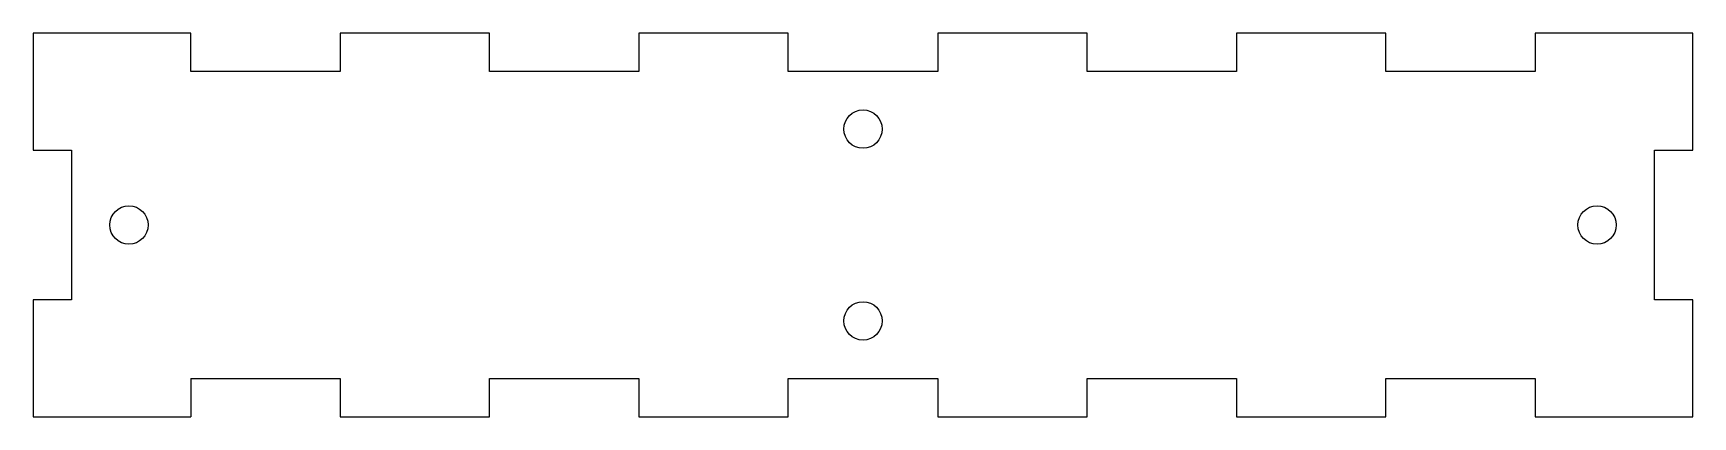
# Model space of a CAD drawing. Extents: x -92 to 38, y -75 to -45.
import ezdxf

# ---------------------------------------------------------------- set-up
doc = ezdxf.new("R2010")
doc.units = 0
doc.layers.add('VISIBLE', color=7, linetype='CONTINUOUS')

msp = doc.modelspace()

# ---------------------------------------------------------------- linework, layer by layer
at = {"layer": 'VISIBLE'}
for p, q in [((-79.2, -45.05), (-91.55, -45.05)), ((-91.55, -45.05), (-91.55, -54.2)), ((-79.2, -48.05), (-79.2, -45.05)), ((-55.8, -45.05), (-67.5, -45.05)), ((-67.5, -45.05), (-67.5, -48.05)), ((-55.8, -48.05), (-55.8, -45.05)), ((-32.4, -45.05), (-44.1, -45.05)), ((-44.1, -45.05), (-44.1, -48.05)), ((-32.4, -48.05), (-32.4, -45.05)), ((-9, -45.05), (-20.7, -45.05)), ((-20.7, -45.05), (-20.7, -48.05)), ((-9, -48.05), (-9, -45.05)), ((14.4, -45.05), (2.7, -45.05)), ((2.7, -45.05), (2.7, -48.05)), ((14.4, -48.05), (14.4, -45.05)), ((38.45, -45.05), (26.1, -45.05)), ((26.1, -45.05), (26.1, -48.05)), ((38.45, -54.2), (38.45, -45.05)), ((-67.5, -48.05), (-79.2, -48.05)), ((-44.1, -48.05), (-55.8, -48.05)), ((-20.7, -48.05), (-32.4, -48.05)), ((2.7, -48.05), (-9, -48.05)), ((26.1, -48.05), (14.4, -48.05)), ((-91.55, -54.2), (-88.55, -54.2)), ((-88.55, -54.2), (-88.55, -65.9)), ((35.45, -65.9), (35.45, -54.2)), ((35.45, -54.2), (38.45, -54.2)), ((-88.55, -65.9), (-91.55, -65.9)), ((-91.55, -65.9), (-91.55, -75.05)), ((38.45, -65.9), (35.45, -65.9)), ((38.45, -75.05), (38.45, -65.9)), ((-79.2, -72.05), (-67.5, -72.05)), ((-79.2, -72.05), (-79.2, -75.05)), ((-67.5, -72.05), (-67.5, -75.05)), ((-55.8, -75.05), (-55.8, -72.05)), ((-55.8, -72.05), (-44.1, -72.05)), ((-44.1, -72.05), (-44.1, -75.05)), ((-32.4, -75.05), (-32.4, -72.05)), ((-32.4, -72.05), (-20.7, -72.05)), ((-20.7, -72.05), (-20.7, -75.05)), ((-9, -75.05), (-9, -72.05)), ((-9, -72.05), (2.7, -72.05)), ((2.7, -72.05), (2.7, -75.05)), ((14.4, -75.05), (14.4, -72.05)), ((14.4, -72.05), (26.1, -72.05)), ((26.1, -72.05), (26.1, -75.05)), ((-91.55, -75.05), (-79.2, -75.05)), ((-67.5, -75.05), (-55.8, -75.05)), ((-44.1, -75.05), (-32.4, -75.05)), ((-20.7, -75.05), (-9, -75.05)), ((2.7, -75.05), (14.4, -75.05)), ((26.1, -75.05), (38.45, -75.05))]:
    msp.add_line(p, q, dxfattribs=at)
for centre in [(-26.55, -52.55), (-84.05, -60.05), (30.95, -60.05), (-26.55, -67.55)]:
    msp.add_circle(centre, 1.5, dxfattribs=at)

doc.saveas('drawing.dxf')
